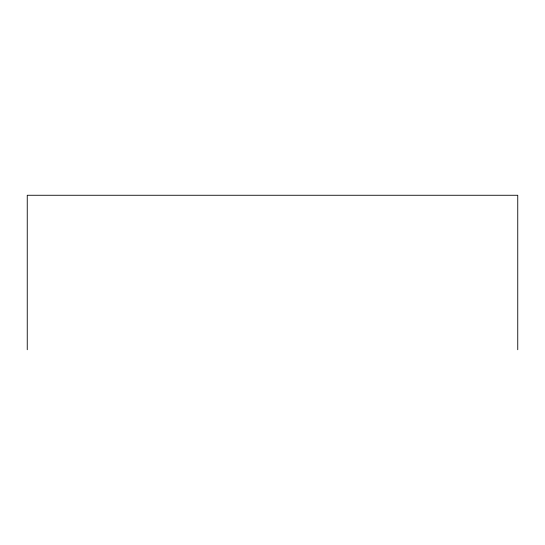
<?xml version="1.0" encoding="UTF-8"?>
<svg xmlns="http://www.w3.org/2000/svg" width="545" height="545" viewBox="0 0 545 545"><rect width="100%" height="100%" fill="white"/><g stroke="black" fill="none" stroke-linecap="round" stroke-linejoin="round"><path stroke-width="0.82" d="M517.75 349.733L517.75 195.267L27.25 195.267L27.25 349.733"/></g></svg>
